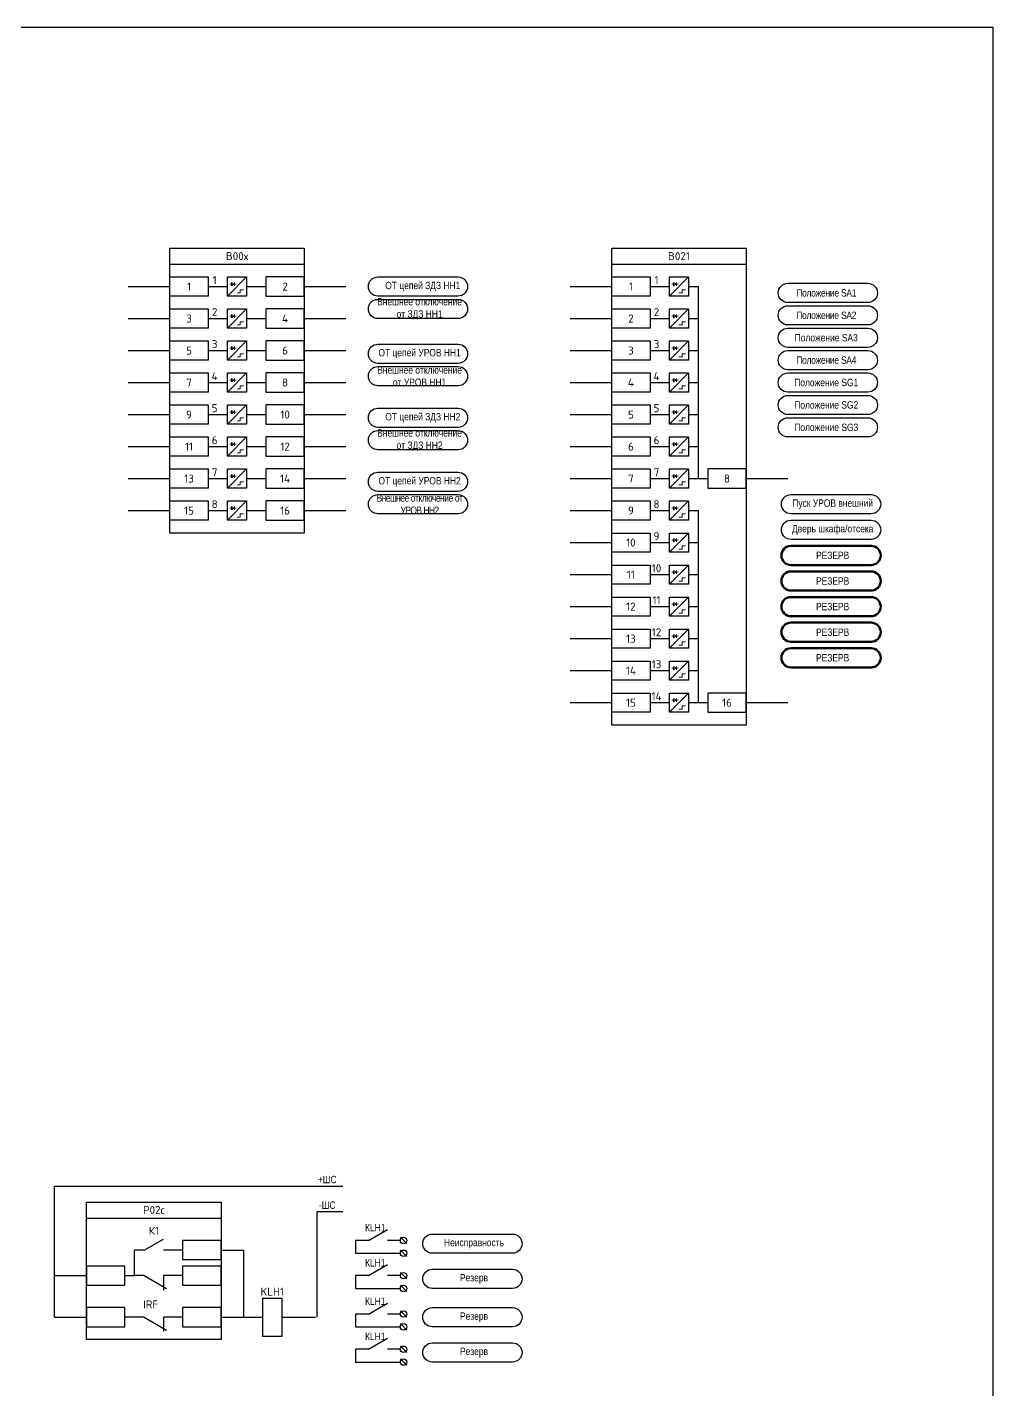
# Model space of a CAD drawing. Header units: millimetres. Extents: x 1413 to 4909, y -558 to 1412.
# Drawn here: x 2402.5 to 2704, y 168.3 to 594 of the extents above; entities that cross this region are included whole.
import ezdxf
from ezdxf.enums import TextEntityAlignment as Align

# ---------------------------------------------------------------- set-up
doc = ezdxf.new("R2010")
doc.units = ezdxf.units.MM
doc.set_wipeout_variables(frame=1)
doc.layers.add('_ОРЗ_0.3', color=7, linetype='Continuous', lineweight=30)
doc.layers.add('TEXT', color=7, linetype='Continuous', lineweight=25)
doc.layers.add('Основная', color=7, linetype='Continuous')
doc.styles.add('2.5_Gost_RD', font='ARIALN.TTF', dxfattribs={"height": 2.5})
doc.styles.add('2.5_ISOCPEUR', font='isocpeur.ttf', dxfattribs={"width": 0.9, "height": 2.5})
doc.styles.add('2.5_ISOCPEUR_1', font='isocpeur.ttf', dxfattribs={"height": 2.5})

# ---------------------------------------------------------------- blocks, each defined once
blk = doc.blocks.new('*U42')
at = {"layer": 'Основная', "color": 0}
for p, q in [((0, 0), (2, 0)), ((2, 0), (40, 0)), ((40, 0), (42, 0))]:
    blk.add_line(p, q, dxfattribs=at)
blk = doc.blocks.new('*U74')
at = {"lineweight": 13, "ltscale": 0.25}
blk.add_line((20.25, 1.25), (20.25, 0.25), dxfattribs=at)
for points in [[(0, 3), (12, 3), (12, -3), (0, -3)], [(18, 3), (24, 3), (24, -3), (18, -3)]]:
    blk.add_lwpolyline(points, close=True)
blk.add_lwpolyline([(20.25, 0.75), (19.25, 1.25), (19.25, 0.25), (20.25, 0.75)], dxfattribs=at)
at = {"lineweight": 13, "flags": 128}
for points in [[(19.5, 1.5, 0, 0, 0), (19.5, 2, 0.25, 0, 0), (19.5, 2.5, 0, 0, 0)], [(20, 1.5, 0, 0, 0), (20, 2, 0.25, 0, 0), (20, 2.5, 0, 0, 0)]]:
    blk.add_lwpolyline(points, format="xyseb", dxfattribs=at)
at = {"layer": 'Основная', "color": 0}
blk.add_line((12, 0), (18, 0), dxfattribs=at)
at = {"layer": 'Основная', "ltscale": 0.25}
blk.add_line((24, 3), (18, -3), dxfattribs=at)
at = {"layer": 'Основная', "color": 0, "lineweight": 13}
blk.add_line((18.75, 0.75), (20.75, 0.75), dxfattribs=at)
for p, q in [((21, -2), (22, -2)), ((22, -1), (23, -1)), ((22, -2), (22, -1))]:
    blk.add_line(p, q, dxfattribs=at).dxf.unprotected_set("ltscale", 0)
at = {"layer": 'Основная', "style": '2.5_ISOCPEUR'}
for tag, p in [('ОУ', (3, 6)), ('В', (6, 0)), ('K', (14, 2))]:
    blk.add_attdef(tag, text='', height=2.5, dxfattribs=at).set_placement(p, align=Align.MIDDLE_CENTER)
blk = doc.blocks.new('*U64')
blk.add_lwpolyline([(0, 3), (-12, 3), (-12, -3), (0, -3)], close=True)
at = {"layer": 'Основная', "style": '2.5_ISOCPEUR'}
for tag, p in [('ОУ', (-7, 10)), ('В', (-6, 0))]:
    blk.add_attdef(tag, text='', height=2.5, dxfattribs=at).set_placement(p, align=Align.MIDDLE_CENTER)
blk = doc.blocks.new('*U140')
at = {"layer": 'Основная', "color": 0}
blk.add_line((0, 0), (7, -4), dxfattribs=at)
at = {"layer": 'Основная', "ltscale": 0.35}
blk.add_line((6, 0), (6, -4.5), dxfattribs=at)
blk = doc.blocks.new('*U210')
blk.add_lwpolyline([(0, 3), (-12, 3), (-12, -3), (0, -3)], close=True)
at = {"layer": 'Основная', "color": 0}
for p, q in [((-24, 0), (-27, 0)), ((-12, 0), (-18, 0))]:
    blk.add_line(p, q, dxfattribs=at)
at = {"ltscale": 0.25}
blk.add_blockref('*U140', (-24, 0), dxfattribs=at)
at = {"layer": 'Основная', "style": '2.5_ISOCPEUR'}
for tag, p in [('ОУ', (-22, 4)), ('K', (-21, 6)), ('В', (-6, 0))]:
    blk.add_attdef(tag, text='', height=2.5, dxfattribs=at).set_placement(p, align=Align.MIDDLE_CENTER)
blk = doc.blocks.new('SPEC_COS_H')
at = {"layer": 'Основная', "color": 0}
blk.add_line((0, 0), (6, 3.43), dxfattribs=at)
blk = doc.blocks.new('*U361')
blk.add_lwpolyline([(0, 3), (-12, 3), (-12, -3), (0, -3)], close=True)
at = {"layer": 'Основная', "color": 0}
for p, q in [((-24, 0), (-27, 0)), ((-12, 0), (-18, 0))]:
    blk.add_line(p, q, dxfattribs=at)
at = {"ltscale": 0.25}
blk.add_blockref('SPEC_COS_H', (-24, 0), dxfattribs=at)
at = {"layer": 'Основная', "style": '2.5_ISOCPEUR'}
for tag, p in [('ОУ', (-21, 6)), ('K', (-21, 6)), ('В', (-6, 0))]:
    blk.add_attdef(tag, text='', height=2.5, dxfattribs=at).set_placement(p, align=Align.MIDDLE_CENTER)
blk = doc.blocks.new('*U428')
at = {"layer": 'Основная', "color": 0}
for p, q in [((-9, 0), (-3, 0)), ((3, 0), (9, 0))]:
    blk.add_line(p, q, dxfattribs=at)
at = {"layer": 'Основная'}
blk.add_lwpolyline([(-3, 6), (3, 6), (3, -6), (-3, -6)], close=True, dxfattribs=at)
at = {"layer": 'Основная', "style": '2.5_ISOCPEUR'}
for tag, p in [('ОУ', (0, 8)), ('В2', (-7, -2)), ('В1', (7, -2))]:
    blk.add_attdef(tag, text='', height=2.5, dxfattribs=at).set_placement(p, align=Align.MIDDLE_CENTER)
blk = doc.blocks.new('*U526')
blk.add_wipeout([(1, -0.01), (0.98, -0.18), (0.96, -0.27), (0.94, -0.34), (0.91, -0.42), (0.88, -0.48), (0.85, -0.53), (0.83, -0.56), (0.8, -0.6), (0.75, -0.66), (0.7, -0.71), (0.66, -0.75), (0.64, -0.77), (0.62, -0.79), (0.58, -0.81), (0.53, -0.85), (0.5, -0.86), (0.46, -0.89), (0.41, -0.91), (0.35, -0.94), (0.3, -0.95), (0.23, -0.97), (0.18, -0.98), (0.12, -0.99), (0.06, -1), (0.02, -1), (-0.04, -1), (-0.1, -0.99), (-0.16, -0.99), (-0.24, -0.97), (-0.28, -0.96), (-0.34, -0.94), (-0.39, -0.92), (-0.44, -0.9), (-0.47, -0.88), (-0.52, -0.86), (-0.56, -0.83), (-0.6, -0.8), (-0.64, -0.77), (-0.68, -0.73), (-0.74, -0.67), (-0.77, -0.63), (-0.8, -0.6), (-0.84, -0.54), (-0.87, -0.5), (-0.9, -0.44), (-0.92, -0.38), (-0.94, -0.34), (-0.96, -0.29), (-0.97, -0.23), (-0.99, -0.16), (-1, -0.08), (-1, -0.02), (-1, 0.03), (-0.99, 0.11), (-0.98, 0.18), (-0.97, 0.24), (-0.96, 0.29), (-0.94, 0.34), (-0.92, 0.4), (-0.89, 0.46), (-0.87, 0.5), (-0.84, 0.54), (-0.8, 0.6), (-0.77, 0.64), (-0.71, 0.7), (-0.67, 0.74), (-0.67, 0.74), (-0.68, 0.73), (-0.65, 0.76), (-0.6, 0.8), (-0.56, 0.83), (-0.52, 0.85), (-0.47, 0.88), (-0.42, 0.91), (-0.37, 0.93), (-0.32, 0.95), (-0.27, 0.96), (-0.21, 0.98), (-0.15, 0.99), (-0.08, 1), (-0.03, 1), (0.08, 1), (0.14, 0.99), (0.21, 0.98), (0.34, 0.94), (0.4, 0.92), (0.46, 0.89), (0.52, 0.85), (0.56, 0.83), (0.6, 0.8), (0.64, 0.77), (0.67, 0.74), (0.7, 0.71), (0.75, 0.67), (0.78, 0.63), (0.82, 0.57), (0.84, 0.54), (0.9, 0.43), (0.94, 0.35), (0.96, 0.29), (0.97, 0.23), (0.99, 0.1), (1, 0.03)])
at = {"layer": 'Основная', "ltscale": 0.25}
blk.add_circle((0, 0), 1, dxfattribs=at)
blk = doc.blocks.new('*U426')
at = {"layer": 'Основная', "style": '2.5_ISOCPEUR'}
for tag, p in [('ОУ', (0, 4)), ('В', (0, -3))]:
    blk.add_attdef(tag, text='', height=2.5, dxfattribs=at).set_placement(p, align=Align.MIDDLE_CENTER)
at = {"ltscale": 0.25}
blk.add_blockref('*U526', (0, 0), dxfattribs=at)
at = {"layer": 'Основная', "ltscale": 0.25}
blk.add_line((1, -1), (-1, 1), dxfattribs=at)

msp = doc.modelspace()

# ---------------------------------------------------------------- linework, layer by layer
at = {"ltscale": 100}
for p, q in [((2612, 513), (2612, 453)), ((2612, 443), (2612, 383)), ((2411, 191), (2411, 232)), ((2411, 232), (2501, 232)), ((2493, 191), (2493, 224)), ((2493, 224), (2501, 224)), ((2509, 215), (2505, 215)), ((2505, 215), (2505, 211)), ((2436, 204), (2436, 212)), ((2470, 212), (2470, 191)), ((2505, 211), (2519, 211)), ((2433, 204), (2436, 204)), ((2509, 204), (2505, 204)), ((2505, 204), (2505, 200)), ((2505, 200), (2519, 200)), ((2509, 192), (2505, 192)), ((2505, 192), (2505, 188)), ((2483.5, 191), (2492.5, 191)), ((2505, 188), (2519, 188)), ((2509, 181), (2505, 181)), ((2505, 181), (2505, 177)), ((2505, 177), (2519, 177))]:
    msp.add_line(p, q, dxfattribs=at)
msp.add_lwpolyline([(2056, 594), (2704, 594), (2704, -171), (2056, -171)], close=True, dxfattribs=at)
at = {"color": 3, "ltscale": 100}
for points in [[(2512, 510, -1), (2512, 516), (2537, 516, -1), (2537, 510)], [(2512, 503, -1), (2512, 509), (2537, 509, -1), (2537, 503)]]:
    msp.add_lwpolyline(points, format="xyb", close=True, dxfattribs=at)
at = {"ltscale": 100}
for points in [[(2434, 513), (2447, 513)], [(2471, 513), (2477, 513)], [(2489, 513), (2502, 513)], [(2572, 513), (2585, 513)], [(2609, 513), (2612, 513)], [(2434, 503), (2447, 503)], [(2471, 503), (2477, 503)], [(2489, 503), (2502, 503)], [(2572, 503), (2585, 503)], [(2609, 503), (2612, 503)], [(2434, 493), (2447, 493)], [(2471, 493), (2477, 493)], [(2489, 493), (2502, 493)], [(2572, 493), (2585, 493)], [(2609, 493), (2612, 493)], [(2434, 483), (2447, 483)], [(2471, 483), (2477, 483)], [(2489, 483), (2502, 483)], [(2572, 483), (2585, 483)], [(2609, 483), (2612, 483)], [(2434, 473), (2447, 473)], [(2471, 473), (2477, 473)], [(2489, 473), (2502, 473)], [(2572, 473), (2585, 473)], [(2609, 473), (2612, 473)], [(2434, 463), (2447, 463)], [(2471, 463), (2477, 463)], [(2489, 463), (2502, 463)], [(2572, 463), (2585, 463)], [(2609, 463), (2612, 463)], [(2434, 453), (2447, 453)], [(2471, 453), (2477, 453)], [(2489, 453), (2502, 453)], [(2572, 453), (2585, 453)], [(2609, 453), (2615, 453)], [(2627, 453), (2640, 453)], [(2434, 443), (2447, 443)], [(2471, 443), (2477, 443)], [(2489, 443), (2502, 443)], [(2572, 443), (2585, 443)], [(2609, 443), (2612, 443)], [(2572, 433), (2585, 433)], [(2609, 433), (2612, 433)], [(2572, 423), (2585, 423)], [(2609, 423), (2612, 423)], [(2572, 413), (2585, 413)], [(2609, 413), (2612, 413)], [(2572, 403), (2585, 403)], [(2609, 403), (2612, 403)], [(2572, 393), (2585, 393)], [(2609, 393), (2612, 393)], [(2572, 383), (2585, 383)], [(2609, 383), (2612, 383)], [(2609, 383), (2615, 383)], [(2627, 383), (2640, 383)], [(2463, 212), (2470, 212)], [(2411, 204), (2421, 204)], [(2411, 191), (2421, 191)], [(2436, 191), (2433, 191)], [(2463, 191), (2465, 191)], [(2465, 191), (2476, 191)]]:
    msp.add_lwpolyline(points, dxfattribs=at)
for points in [[(2640, 508, -1), (2640, 514), (2665, 514, -1), (2665, 508)], [(2640, 501, -1), (2640, 507), (2665, 507, -1), (2665, 501)], [(2640, 494, -1), (2640, 500), (2665, 500, -1), (2665, 494)], [(2640, 487, -1), (2640, 493), (2665, 493, -1), (2665, 487)], [(2640, 480, -1), (2640, 486), (2665, 486, -1), (2665, 480)], [(2640, 473, -1), (2640, 479), (2665, 479, -1), (2665, 473)], [(2640, 466, -1), (2640, 472), (2665, 472, -1), (2665, 466)], [(2641, 442, -1), (2641, 448), (2666, 448, -1), (2666, 442)], [(2641, 434, -1), (2641, 440), (2666, 440, -1), (2666, 434)]]:
    msp.add_lwpolyline(points, format="xyb", close=True, dxfattribs=at)
at = {"color": 4, "ltscale": 100}
for points in [[(2512, 489, -1), (2512, 495), (2537, 495, -1), (2537, 489)], [(2512, 482, -1), (2512, 488), (2537, 488, -1), (2537, 482)]]:
    msp.add_lwpolyline(points, format="xyb", close=True, dxfattribs=at)
at = {"color": 5, "ltscale": 100}
for points in [[(2512, 469, -1), (2512, 475), (2537, 475, -1), (2537, 469)], [(2512, 462, -1), (2512, 468), (2537, 468, -1), (2537, 462)]]:
    msp.add_lwpolyline(points, format="xyb", close=True, dxfattribs=at)
at = {"color": 6, "ltscale": 100}
for points in [[(2512, 449, -1), (2512, 455), (2537, 455, -1), (2537, 449)], [(2512, 442, -1), (2512, 448), (2537, 448, -1), (2537, 442)]]:
    msp.add_lwpolyline(points, format="xyb", close=True, dxfattribs=at)
at = {"lineweight": 50, "ltscale": 100}
for points in [[(2641, 426, -1), (2641, 432), (2666, 432, -1), (2666, 426)], [(2641, 418, -1), (2641, 424), (2666, 424, -1), (2666, 418)], [(2641, 410, -1), (2641, 416), (2666, 416, -1), (2666, 410)], [(2641, 402, -1), (2641, 408), (2666, 408, -1), (2666, 402)], [(2641, 394, -1), (2641, 400), (2666, 400, -1), (2666, 394)]]:
    msp.add_lwpolyline(points, format="xyb", close=True, dxfattribs=at)
at = {"color": 30, "ltscale": 100, "true_color": 0xf7941d}
for points in [[(2529, 211, -1), (2529, 217), (2554, 217, -1), (2554, 211)], [(2529, 200, -1), (2529, 206), (2554, 206, -1), (2554, 200)], [(2529, 188, -1), (2529, 194), (2554, 194, -1), (2554, 188)], [(2529, 177, -1), (2529, 183), (2554, 183, -1), (2554, 177)]]:
    msp.add_lwpolyline(points, format="xyb", close=True, dxfattribs=at)
at = {"layer": '_ОРЗ_0.3', "ltscale": 100}
for points in [[(2447, 525), (2489, 525), (2489, 436), (2447, 436)], [(2585, 525), (2627, 525), (2627, 376), (2585, 376)], [(2421, 227), (2463, 227), (2463, 184), (2421, 184)]]:
    msp.add_lwpolyline(points, close=True, dxfattribs=at)

# ---------------------------------------------------------------- block references
at = {"ltscale": 0.25}
for name, p in [('*U42', (2447, 520)), ('*U42', (2585, 520)), ('*U42', (2421, 222)), ('SPEC_COS_H', (2509, 215)), ('SPEC_COS_H', (2509, 204)), ('SPEC_COS_H', (2509, 192)), ('SPEC_COS_H', (2509, 181))]:
    msp.add_blockref(name, p, dxfattribs=at)
at = {"ltscale": 0.35}
ref = msp.add_blockref('*U428', (2479, 191), dxfattribs=at)
ref.add_attrib('ОУ', 'KLH1', dxfattribs={"layer": 'Основная', "height": 2.5, "style": '2.5_ISOCPEUR'}).set_placement((2479, 199), align=Align.MIDDLE_CENTER)
at = {"layer": '_ОРЗ_0.3', "ltscale": 0.25}
ref = msp.add_blockref('*U74', (2447, 513), dxfattribs=at)
ref.add_attrib('В', '1', dxfattribs={"layer": 'Основная', "height": 2.5, "style": '2.5_ISOCPEUR'}).set_placement((2453, 513), align=Align.MIDDLE_CENTER)
ref.add_attrib('K', '1', dxfattribs={"layer": 'Основная', "height": 2.5, "style": '2.5_ISOCPEUR'}).set_placement((2461, 515), align=Align.MIDDLE_CENTER)
ref = msp.add_blockref('*U64', (2489, 513), dxfattribs=at)
ref.add_attrib('В', '2', dxfattribs={"layer": 'Основная', "height": 2.5, "style": '2.5_ISOCPEUR'}).set_placement((2483, 513), align=Align.MIDDLE_CENTER)
ref = msp.add_blockref('*U74', (2585, 513), dxfattribs=at)
ref.add_attrib('В', '1', dxfattribs={"layer": 'Основная', "height": 2.5, "style": '2.5_ISOCPEUR'}).set_placement((2591, 513), align=Align.MIDDLE_CENTER)
ref.add_attrib('K', '1', dxfattribs={"layer": 'Основная', "height": 2.5, "style": '2.5_ISOCPEUR'}).set_placement((2599, 515), align=Align.MIDDLE_CENTER)
ref = msp.add_blockref('*U74', (2447, 503), dxfattribs=at)
ref.add_attrib('В', '3', dxfattribs={"layer": 'Основная', "height": 2.5, "style": '2.5_ISOCPEUR'}).set_placement((2453, 503), align=Align.MIDDLE_CENTER)
ref.add_attrib('K', '2', dxfattribs={"layer": 'Основная', "height": 2.5, "style": '2.5_ISOCPEUR'}).set_placement((2461, 505), align=Align.MIDDLE_CENTER)
ref = msp.add_blockref('*U64', (2489, 503), dxfattribs=at)
ref.add_attrib('В', '4', dxfattribs={"layer": 'Основная', "height": 2.5, "style": '2.5_ISOCPEUR'}).set_placement((2483, 503), align=Align.MIDDLE_CENTER)
ref = msp.add_blockref('*U74', (2585, 503), dxfattribs=at)
ref.add_attrib('В', '2', dxfattribs={"layer": 'Основная', "height": 2.5, "style": '2.5_ISOCPEUR'}).set_placement((2591, 503), align=Align.MIDDLE_CENTER)
ref.add_attrib('K', '2', dxfattribs={"layer": 'Основная', "height": 2.5, "style": '2.5_ISOCPEUR'}).set_placement((2599, 505), align=Align.MIDDLE_CENTER)
ref = msp.add_blockref('*U74', (2447, 493), dxfattribs=at)
ref.add_attrib('В', '5', dxfattribs={"layer": 'Основная', "height": 2.5, "style": '2.5_ISOCPEUR'}).set_placement((2453, 493), align=Align.MIDDLE_CENTER)
ref.add_attrib('K', '3', dxfattribs={"layer": 'Основная', "height": 2.5, "style": '2.5_ISOCPEUR'}).set_placement((2461, 495), align=Align.MIDDLE_CENTER)
ref = msp.add_blockref('*U64', (2489, 493), dxfattribs=at)
ref.add_attrib('В', '6', dxfattribs={"layer": 'Основная', "height": 2.5, "style": '2.5_ISOCPEUR'}).set_placement((2483, 493), align=Align.MIDDLE_CENTER)
ref = msp.add_blockref('*U74', (2585, 493), dxfattribs=at)
ref.add_attrib('В', '3', dxfattribs={"layer": 'Основная', "height": 2.5, "style": '2.5_ISOCPEUR'}).set_placement((2591, 493), align=Align.MIDDLE_CENTER)
ref.add_attrib('K', '3', dxfattribs={"layer": 'Основная', "height": 2.5, "style": '2.5_ISOCPEUR'}).set_placement((2599, 495), align=Align.MIDDLE_CENTER)
ref = msp.add_blockref('*U74', (2447, 483), dxfattribs=at)
ref.add_attrib('В', '7', dxfattribs={"layer": 'Основная', "height": 2.5, "style": '2.5_ISOCPEUR'}).set_placement((2453, 483), align=Align.MIDDLE_CENTER)
ref.add_attrib('K', '4', dxfattribs={"layer": 'Основная', "height": 2.5, "style": '2.5_ISOCPEUR'}).set_placement((2461, 485), align=Align.MIDDLE_CENTER)
ref = msp.add_blockref('*U64', (2489, 483), dxfattribs=at)
ref.add_attrib('В', '8', dxfattribs={"layer": 'Основная', "height": 2.5, "style": '2.5_ISOCPEUR'}).set_placement((2483, 483), align=Align.MIDDLE_CENTER)
ref = msp.add_blockref('*U74', (2585, 483), dxfattribs=at)
ref.add_attrib('В', '4', dxfattribs={"layer": 'Основная', "height": 2.5, "style": '2.5_ISOCPEUR'}).set_placement((2591, 483), align=Align.MIDDLE_CENTER)
ref.add_attrib('K', '4', dxfattribs={"layer": 'Основная', "height": 2.5, "style": '2.5_ISOCPEUR'}).set_placement((2599, 485), align=Align.MIDDLE_CENTER)
ref = msp.add_blockref('*U74', (2447, 473), dxfattribs=at)
ref.add_attrib('В', '9', dxfattribs={"layer": 'Основная', "height": 2.5, "style": '2.5_ISOCPEUR'}).set_placement((2453, 473), align=Align.MIDDLE_CENTER)
ref.add_attrib('K', '5', dxfattribs={"layer": 'Основная', "height": 2.5, "style": '2.5_ISOCPEUR'}).set_placement((2461, 475), align=Align.MIDDLE_CENTER)
ref = msp.add_blockref('*U64', (2489, 473), dxfattribs=at)
ref.add_attrib('В', '10', dxfattribs={"layer": 'Основная', "height": 2.5, "style": '2.5_ISOCPEUR'}).set_placement((2483, 473), align=Align.MIDDLE_CENTER)
ref = msp.add_blockref('*U74', (2585, 473), dxfattribs=at)
ref.add_attrib('В', '5', dxfattribs={"layer": 'Основная', "height": 2.5, "style": '2.5_ISOCPEUR'}).set_placement((2591, 473), align=Align.MIDDLE_CENTER)
ref.add_attrib('K', '5', dxfattribs={"layer": 'Основная', "height": 2.5, "style": '2.5_ISOCPEUR'}).set_placement((2599, 475), align=Align.MIDDLE_CENTER)
ref = msp.add_blockref('*U74', (2447, 463), dxfattribs=at)
ref.add_attrib('В', '11', dxfattribs={"layer": 'Основная', "height": 2.5, "style": '2.5_ISOCPEUR'}).set_placement((2453, 463), align=Align.MIDDLE_CENTER)
ref.add_attrib('K', '6', dxfattribs={"layer": 'Основная', "height": 2.5, "style": '2.5_ISOCPEUR'}).set_placement((2461, 465), align=Align.MIDDLE_CENTER)
ref = msp.add_blockref('*U64', (2489, 463), dxfattribs=at)
ref.add_attrib('В', '12', dxfattribs={"layer": 'Основная', "height": 2.5, "style": '2.5_ISOCPEUR'}).set_placement((2483, 463), align=Align.MIDDLE_CENTER)
ref = msp.add_blockref('*U74', (2585, 463), dxfattribs=at)
ref.add_attrib('В', '6', dxfattribs={"layer": 'Основная', "height": 2.5, "style": '2.5_ISOCPEUR'}).set_placement((2591, 463), align=Align.MIDDLE_CENTER)
ref.add_attrib('K', '6', dxfattribs={"layer": 'Основная', "height": 2.5, "style": '2.5_ISOCPEUR'}).set_placement((2599, 465), align=Align.MIDDLE_CENTER)
ref = msp.add_blockref('*U74', (2447, 453), dxfattribs=at)
ref.add_attrib('В', '13', dxfattribs={"layer": 'Основная', "height": 2.5, "style": '2.5_ISOCPEUR'}).set_placement((2453, 453), align=Align.MIDDLE_CENTER)
ref.add_attrib('K', '7', dxfattribs={"layer": 'Основная', "height": 2.5, "style": '2.5_ISOCPEUR'}).set_placement((2461, 455), align=Align.MIDDLE_CENTER)
ref = msp.add_blockref('*U64', (2489, 453), dxfattribs=at)
ref.add_attrib('В', '14', dxfattribs={"layer": 'Основная', "height": 2.5, "style": '2.5_ISOCPEUR'}).set_placement((2483, 453), align=Align.MIDDLE_CENTER)
ref = msp.add_blockref('*U74', (2585, 453), dxfattribs=at)
ref.add_attrib('В', '7', dxfattribs={"layer": 'Основная', "height": 2.5, "style": '2.5_ISOCPEUR'}).set_placement((2591, 453), align=Align.MIDDLE_CENTER)
ref.add_attrib('K', '7', dxfattribs={"layer": 'Основная', "height": 2.5, "style": '2.5_ISOCPEUR'}).set_placement((2599, 455), align=Align.MIDDLE_CENTER)
ref = msp.add_blockref('*U64', (2627, 453), dxfattribs=at)
ref.add_attrib('В', '8', dxfattribs={"layer": 'Основная', "height": 2.5, "style": '2.5_ISOCPEUR'}).set_placement((2621, 453), align=Align.MIDDLE_CENTER)
ref = msp.add_blockref('*U74', (2447, 443), dxfattribs=at)
ref.add_attrib('В', '15', dxfattribs={"layer": 'Основная', "height": 2.5, "style": '2.5_ISOCPEUR'}).set_placement((2453, 443), align=Align.MIDDLE_CENTER)
ref.add_attrib('K', '8', dxfattribs={"layer": 'Основная', "height": 2.5, "style": '2.5_ISOCPEUR'}).set_placement((2461, 445), align=Align.MIDDLE_CENTER)
ref = msp.add_blockref('*U64', (2489, 443), dxfattribs=at)
ref.add_attrib('В', '16', dxfattribs={"layer": 'Основная', "height": 2.5, "style": '2.5_ISOCPEUR'}).set_placement((2483, 443), align=Align.MIDDLE_CENTER)
ref = msp.add_blockref('*U74', (2585, 443), dxfattribs=at)
ref.add_attrib('В', '9', dxfattribs={"layer": 'Основная', "height": 2.5, "style": '2.5_ISOCPEUR'}).set_placement((2591, 443), align=Align.MIDDLE_CENTER)
ref.add_attrib('K', '8', dxfattribs={"layer": 'Основная', "height": 2.5, "style": '2.5_ISOCPEUR'}).set_placement((2599, 445), align=Align.MIDDLE_CENTER)
ref = msp.add_blockref('*U74', (2585, 433), dxfattribs=at)
ref.add_attrib('В', '10', dxfattribs={"layer": 'Основная', "height": 2.5, "style": '2.5_ISOCPEUR'}).set_placement((2591, 433), align=Align.MIDDLE_CENTER)
ref.add_attrib('K', '9', dxfattribs={"layer": 'Основная', "height": 2.5, "style": '2.5_ISOCPEUR'}).set_placement((2599, 435), align=Align.MIDDLE_CENTER)
ref = msp.add_blockref('*U74', (2585, 423), dxfattribs=at)
ref.add_attrib('В', '11', dxfattribs={"layer": 'Основная', "height": 2.5, "style": '2.5_ISOCPEUR'}).set_placement((2591, 423), align=Align.MIDDLE_CENTER)
ref.add_attrib('K', '10', dxfattribs={"layer": 'Основная', "height": 2.5, "style": '2.5_ISOCPEUR'}).set_placement((2599, 425), align=Align.MIDDLE_CENTER)
ref = msp.add_blockref('*U74', (2585, 413), dxfattribs=at)
ref.add_attrib('В', '12', dxfattribs={"layer": 'Основная', "height": 2.5, "style": '2.5_ISOCPEUR'}).set_placement((2591, 413), align=Align.MIDDLE_CENTER)
ref.add_attrib('K', '11', dxfattribs={"layer": 'Основная', "height": 2.5, "style": '2.5_ISOCPEUR'}).set_placement((2599, 415), align=Align.MIDDLE_CENTER)
ref = msp.add_blockref('*U74', (2585, 403), dxfattribs=at)
ref.add_attrib('В', '13', dxfattribs={"layer": 'Основная', "height": 2.5, "style": '2.5_ISOCPEUR'}).set_placement((2591, 403), align=Align.MIDDLE_CENTER)
ref.add_attrib('K', '12', dxfattribs={"layer": 'Основная', "height": 2.5, "style": '2.5_ISOCPEUR'}).set_placement((2599, 405), align=Align.MIDDLE_CENTER)
ref = msp.add_blockref('*U74', (2585, 393), dxfattribs=at)
ref.add_attrib('В', '14', dxfattribs={"layer": 'Основная', "height": 2.5, "style": '2.5_ISOCPEUR'}).set_placement((2591, 393), align=Align.MIDDLE_CENTER)
ref.add_attrib('K', '13', dxfattribs={"layer": 'Основная', "height": 2.5, "style": '2.5_ISOCPEUR'}).set_placement((2599, 395), align=Align.MIDDLE_CENTER)
ref = msp.add_blockref('*U74', (2585, 383), dxfattribs=at)
ref.add_attrib('В', '15', dxfattribs={"layer": 'Основная', "height": 2.5, "style": '2.5_ISOCPEUR'}).set_placement((2591, 383), align=Align.MIDDLE_CENTER)
ref.add_attrib('K', '14', dxfattribs={"layer": 'Основная', "height": 2.5, "style": '2.5_ISOCPEUR'}).set_placement((2599, 385), align=Align.MIDDLE_CENTER)
ref = msp.add_blockref('*U64', (2627, 383), dxfattribs=at)
ref.add_attrib('В', '16', dxfattribs={"layer": 'Основная', "height": 2.5, "style": '2.5_ISOCPEUR'}).set_placement((2621, 383), align=Align.MIDDLE_CENTER)
ref = msp.add_blockref('*U361', (2463, 212), dxfattribs=at)
ref.add_attrib('ОУ', 'К1', dxfattribs={"layer": 'Основная', "height": 2.5, "style": '2.5_ISOCPEUR'}).set_placement((2442, 218), align=Align.MIDDLE_CENTER)
for name, p in [('*U64', (2433, 204)), ('*U210', (2463, 204)), ('*U64', (2433, 191))]:
    msp.add_blockref(name, p, dxfattribs=at)
ref = msp.add_blockref('*U210', (2463, 191), dxfattribs=at)
ref.add_attrib('ОУ', 'IRF', dxfattribs={"layer": 'Основная', "height": 2.5, "style": '2.5_ISOCPEUR'}).set_placement((2441, 195), align=Align.MIDDLE_CENTER)

# ---------------------------------------------------------------- texts
at = {"ltscale": 0.25, "char_height": 2.5, "width": 42, "attachment_point": 5, "style": '2.5_ISOCPEUR_1'}
for s, insert in [('B00х', (2468, 522.5)), ('B021', (2606, 522.5))]:
    msp.add_mtext(s, dxfattribs=dict(at, insert=insert))
at = {"ltscale": 100, "char_height": 2.3, "attachment_point": 5, "style": '2.5_Gost_RD'}
for s, insert, width in [('ОТ цепей ЗДЗ НН1', (2526, 513), 31), ('Внешнее отключение от ЗДЗ НН1', (2525, 506), 28.7717), ('ОТ цепей УРОВ НН1', (2525, 492), 31), ('Внешнее отключение от УРОВ НН1', (2525, 485), 29.0175), ('ОТ цепей ЗДЗ НН2', (2526, 472), 31), ('Внешнее отключение от ЗДЗ НН2', (2525, 465), 28.4003), ('ОТ цепей УРОВ НН2', (2525, 452), 31), ('{\\T0.9;Внешнее отключение от УРОВ НН2}', (2525, 445), 29.0175), ('Пуск УРОВ внешний', (2654, 445), 31), ('Неисправность', (2542, 214), 31), ('Резерв', (2542, 203), 31), ('Резерв', (2542, 191), 31), ('Резерв', (2542, 180), 31)]:
    msp.add_mtext(s, dxfattribs=dict(at, insert=insert, width=width))
at = {"color": 2, "ltscale": 0.25, "true_color": 0xf1eb1f, "insert": (2442, 224.5), "char_height": 2.5, "width": 42, "attachment_point": 5, "style": '2.5_ISOCPEUR_1'}
msp.add_mtext('{\\C256;Р02с}', dxfattribs=at)
at = {"layer": 'TEXT', "ltscale": 100, "char_height": 2.3, "attachment_point": 5, "style": '2.5_Gost_RD'}
for s, insert, width in [('{\\T0.95;Положение SA1}', (2652, 511), 31), ('{\\T0.95;Положение SA2}', (2652, 504), 31), ('Положение SA3', (2652, 497), 31), ('{\\T0.95;Положение SA4}', (2652, 490), 31), ('Положение SG1', (2652, 483), 31), ('Положение SG2', (2652, 476), 31), ('Положение SG3', (2652, 469), 31), ('Дверь шкафа/отсека', (2654, 437), 31), ('РЕЗЕРВ', (2654, 429), 31), ('РЕЗЕРВ', (2654, 421), 31), ('РЕЗЕРВ', (2654, 413), 31), ('РЕЗЕРВ', (2654, 405), 31), ('РЕЗЕРВ', (2654, 397), 31), ('\\pi-6.9,l9.2,t9.2;+ШС', (2495, 234), 28), ('\\pi-6.9,l9.2,t9.2;-ШС', (2495, 226), 28), ('\\pi-6.9,l9.2,t9.2;КLH1', (2510, 219), 28), ('\\pi-6.9,l9.2,t9.2;КLH1', (2510, 208), 28), ('\\pi-6.9,l9.2,t9.2;КLH1', (2510, 196), 28), ('\\pi-6.9,l9.2,t9.2;КLH1', (2510, 185), 28)]:
    msp.add_mtext(s, dxfattribs=dict(at, insert=insert, width=width))

# ---------------------------------------------------------------- next in the draw order: block references
at = {"ltscale": 0.25}
for p in [(2520, 215), (2520, 204), (2520, 192), (2520, 181)]:
    msp.add_blockref('*U426', p, dxfattribs=at)

# ---------------------------------------------------------------- next in the draw order: linework, layer by layer
at = {"ltscale": 100}
for p, q in [((2519, 215), (2515, 215)), ((2519, 204), (2515, 204)), ((2519, 192), (2515, 192)), ((2519, 181), (2515, 181))]:
    msp.add_line(p, q, dxfattribs=at)

# ---------------------------------------------------------------- next in the draw order: block references
at = {"ltscale": 0.25}
for p in [(2520, 211), (2520, 200), (2520, 188), (2520, 177)]:
    msp.add_blockref('*U426', p, dxfattribs=at)

doc.saveas('drawing.dxf')
